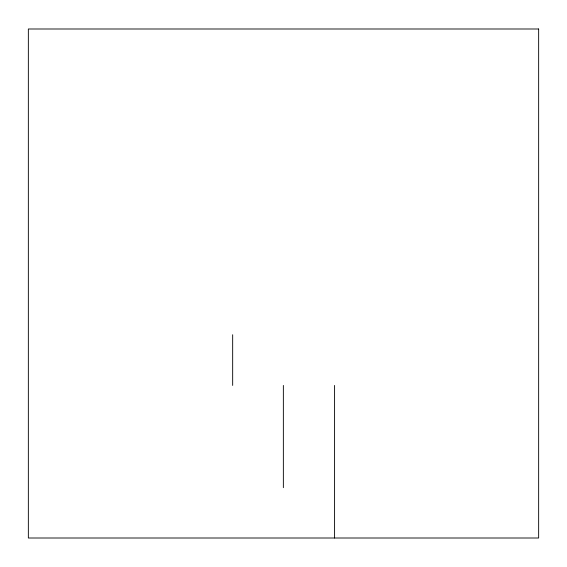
<?xml version="1.0" encoding="UTF-8"?>
<svg xmlns="http://www.w3.org/2000/svg" width="567" height="567" viewBox="0 0 567 567"><rect width="100%" height="100%" fill="white"/><g stroke="black" fill="none" stroke-linecap="round" stroke-linejoin="round"><path stroke-width="0.85" d="M334.587 385.432L334.587 538.005M283.358 385.432L283.358 487.684M232.668 334.743L232.668 385.432M538.65 28.995L28.35 28.995L28.35 538.005L538.65 538.005L538.65 28.995"/></g></svg>
